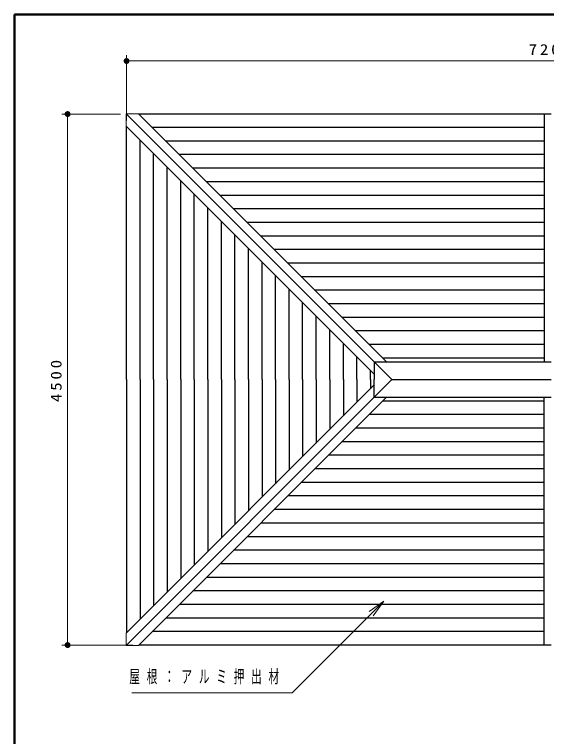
# Model space of a CAD drawing. Units: millimetres on the paper, with parts at other scales. Extents: x -385 to 224, y -9 to 267.
# Drawn here: x -385 to -294.8, y 144.6 to 267 of the extents above; entities that cross this region are included whole.
import ezdxf

# ---------------------------------------------------------------- set-up
doc = ezdxf.new("R2010")
doc.units = ezdxf.units.MM
doc.layers.add('LY_1', color=190, linetype='Continuous', lineweight=25)
doc.styles.add('ＭＳ ゴシック', font='')
doc.styles.get('ＭＳ ゴシック').set_extended_font_data('MS Gothic')

# ---------------------------------------------------------------- blocks, each defined once
blk = doc.blocks.new('filled_dot')
at = {"color": 0, "linetype": 'Continuous', "lineweight": -2, "const_width": 1.25}
blk.add_lwpolyline([(-0.625, 0, 1), (0.625, 0, 1)], format="xyb", close=True, dxfattribs=at)

msp = doc.modelspace()

# ---------------------------------------------------------------- linework, layer by layer
at = {"layer": 'LY_1', "color": 7, "lineweight": 50}
for p, q in [((-385, 267), (-385, 0)), ((0, 267), (-385, 267))]:
    msp.add_line(p, q, dxfattribs=at)
at = {"layer": 'LY_1', "color": 7, "lineweight": 13}
for p, q in [((-365.984, 249.026), (-365.984, 260.112)), ((-365.984, 259.112), (-221.984, 259.112)), ((-367.031, 250.112), (-376.984, 250.112)), ((-375.984, 160.111), (-375.984, 250.112)), ((-324.843, 165.781), (-322.368, 167.548)), ((-322.368, 167.548), (-324.489, 165.427)), ((-322.368, 167.548), (-324.136, 165.073)), ((-364.899, 160.111), (-376.984, 160.111))]:
    msp.add_line(p, q, dxfattribs=at)
at = {"layer": 'LY_1', "color": 131}
for p, q in [((-323.984, 208.111), (-366.031, 250.158)), ((-321.898, 208.111), (-363.945, 250.158)), ((-323.984, 206.025), (-366.031, 248.072)), ((-323.984, 204.197), (-366.031, 162.15)), ((-323.984, 202.111), (-366.031, 160.065)), ((-321.898, 202.111), (-363.945, 160.065))]:
    msp.add_line(p, q, dxfattribs=at)
at = {"layer": 'LY_1', "color": 131, "lineweight": 13}
for p, q in [((-366.031, 248.072), (-366.031, 250.158)), ((-363.945, 250.158), (-366.031, 250.158)), ((-366.031, 162.15), (-366.031, 160.065)), ((-363.945, 160.065), (-366.031, 160.065))]:
    msp.add_line(p, q, dxfattribs=at)
at = {"layer": 'LY_1', "color": 4}
for p, q in [((-293.984, 250.112), (-363.899, 250.112)), ((-365.984, 205.111), (-365.984, 248.026)), ((-365.984, 205.111), (-365.984, 162.197)), ((-293.984, 160.111), (-363.899, 160.111))]:
    msp.add_line(p, q, dxfattribs=at)
at = {"layer": 'LY_1', "color": 7}
for p, q in [((-295.184, 250.112), (-295.184, 208.111)), ((-295.184, 160.111), (-295.184, 202.111))]:
    msp.add_line(p, q, dxfattribs=at)
at = {"layer": 'LY_1', "color": 12}
for p, q in [((-295.184, 247.832), (-361.619, 247.832)), ((-363.705, 205.111), (-363.705, 245.746)), ((-295.184, 245.533), (-359.32, 245.533)), ((-361.406, 205.111), (-361.406, 243.447)), ((-295.184, 243.235), (-357.022, 243.235)), ((-359.107, 205.111), (-359.107, 241.149)), ((-295.184, 240.936), (-354.723, 240.936)), ((-356.809, 205.111), (-356.809, 238.85)), ((-295.184, 238.637), (-352.424, 238.637)), ((-354.51, 205.111), (-354.51, 236.551)), ((-295.184, 236.338), (-350.125, 236.338)), ((-352.211, 205.111), (-352.211, 234.252)), ((-295.184, 234.039), (-347.826, 234.039)), ((-349.912, 205.111), (-349.912, 231.953)), ((-295.184, 231.741), (-345.528, 231.741)), ((-347.614, 205.111), (-347.614, 229.655)), ((-295.184, 229.442), (-343.229, 229.442)), ((-345.315, 205.111), (-345.315, 227.356)), ((-295.184, 227.143), (-340.93, 227.143)), ((-343.016, 205.111), (-343.016, 225.057)), ((-295.184, 224.844), (-338.631, 224.844)), ((-340.717, 205.111), (-340.717, 222.758)), ((-295.184, 222.545), (-336.332, 222.545)), ((-338.418, 205.111), (-338.418, 220.46)), ((-295.184, 220.247), (-334.034, 220.247)), ((-336.12, 205.111), (-336.12, 218.161)), ((-295.184, 217.948), (-331.735, 217.948)), ((-333.821, 205.111), (-333.821, 215.862)), ((-295.184, 215.649), (-329.436, 215.649)), ((-331.522, 205.111), (-331.522, 213.563)), ((-295.184, 213.35), (-327.137, 213.35)), ((-329.223, 205.111), (-329.223, 211.264)), ((-295.184, 211.052), (-324.839, 211.052)), ((-326.925, 205.111), (-326.925, 208.966)), ((-295.184, 208.753), (-322.54, 208.753)), ((-324.626, 205.111), (-324.626, 206.667)), ((-363.705, 205.111), (-363.705, 164.477)), ((-361.406, 205.111), (-361.406, 166.776)), ((-359.107, 205.111), (-359.107, 169.074)), ((-356.809, 205.111), (-356.809, 171.373)), ((-354.51, 205.111), (-354.51, 173.672)), ((-352.211, 205.111), (-352.211, 175.971)), ((-349.912, 205.111), (-349.912, 178.269)), ((-347.614, 205.111), (-347.614, 180.568)), ((-345.315, 205.111), (-345.315, 182.867)), ((-343.016, 205.111), (-343.016, 185.166)), ((-340.717, 205.111), (-340.717, 187.465)), ((-338.418, 205.111), (-338.418, 189.763)), ((-336.12, 205.111), (-336.12, 192.062)), ((-333.821, 205.111), (-333.821, 194.361)), ((-331.522, 205.111), (-331.522, 196.66)), ((-329.223, 205.111), (-329.223, 198.958)), ((-326.925, 205.111), (-326.925, 201.257)), ((-324.626, 205.111), (-324.626, 203.556)), ((-295.184, 201.47), (-322.54, 201.47)), ((-295.184, 199.171), (-324.839, 199.171)), ((-295.184, 196.873), (-327.137, 196.873)), ((-295.184, 194.574), (-329.436, 194.574)), ((-295.184, 192.275), (-331.735, 192.275)), ((-295.184, 189.976), (-334.034, 189.976)), ((-295.184, 187.677), (-336.332, 187.677)), ((-295.184, 185.379), (-338.631, 185.379)), ((-295.184, 183.08), (-340.93, 183.08)), ((-295.184, 180.781), (-343.229, 180.781)), ((-295.184, 178.482), (-345.528, 178.482)), ((-295.184, 176.183), (-347.826, 176.183)), ((-295.184, 173.885), (-350.125, 173.885)), ((-295.184, 171.586), (-352.424, 171.586)), ((-295.184, 169.287), (-354.723, 169.287)), ((-295.184, 166.988), (-357.022, 166.988)), ((-295.184, 164.69), (-359.32, 164.69)), ((-295.184, 162.391), (-361.619, 162.391))]:
    msp.add_line(p, q, dxfattribs=at)
at = {"layer": 'LY_1', "color": 2}
for p, q in [((-320.984, 205.111), (-323.984, 208.111)), ((-323.984, 208.111), (-293.984, 208.111)), ((-323.984, 208.111), (-323.984, 205.111)), ((-320.984, 205.111), (-323.984, 202.111)), ((-323.984, 202.111), (-323.984, 205.111)), ((-320.984, 205.111), (-293.984, 205.111)), ((-320.984, 205.111), (-293.984, 205.111)), ((-323.984, 202.111), (-293.984, 202.111))]:
    msp.add_line(p, q, dxfattribs=at)
at = {"layer": 'LY_1', "color": 7, "lineweight": 13}
msp.add_lwpolyline([(-322.368, 167.548), (-337.9, 152.016), (-365.105, 152.016)], dxfattribs=at)

# ---------------------------------------------------------------- block references
at = {"layer": 'LY_1', "color": 7, "lineweight": 13, "xscale": 0.4, "yscale": 0.4}
msp.add_blockref('filled_dot', (-365.984, 259.112), dxfattribs=at)
for p, rotation in [((-375.984, 250.112), 270), ((-375.984, 160.111), 90)]:
    msp.add_blockref('filled_dot', p, dxfattribs=dict(at, rotation=rotation))

# ---------------------------------------------------------------- texts
at = {"layer": 'LY_1', "color": 7, "style": 'ＭＳ ゴシック'}
for s, insert, char_height, attachment_point in [('\\T1.33;\\W1.15;7200', (-293.984, 260.112), 1.833, 8), ('\\T1.64;\\W0.6;屋根：アルミ押出材', (-365.522, 154.666), 2.199, 4)]:
    msp.add_mtext(s, dxfattribs=dict(at, insert=insert, char_height=char_height, attachment_point=attachment_point))
at = {"layer": 'LY_1', "color": 7, "insert": (-376.984, 205.111), "char_height": 1.833, "attachment_point": 8, "rotation": 90, "style": 'ＭＳ ゴシック'}
msp.add_mtext('\\T1.33;\\W1.15;4500', dxfattribs=at)

doc.saveas('drawing.dxf')
